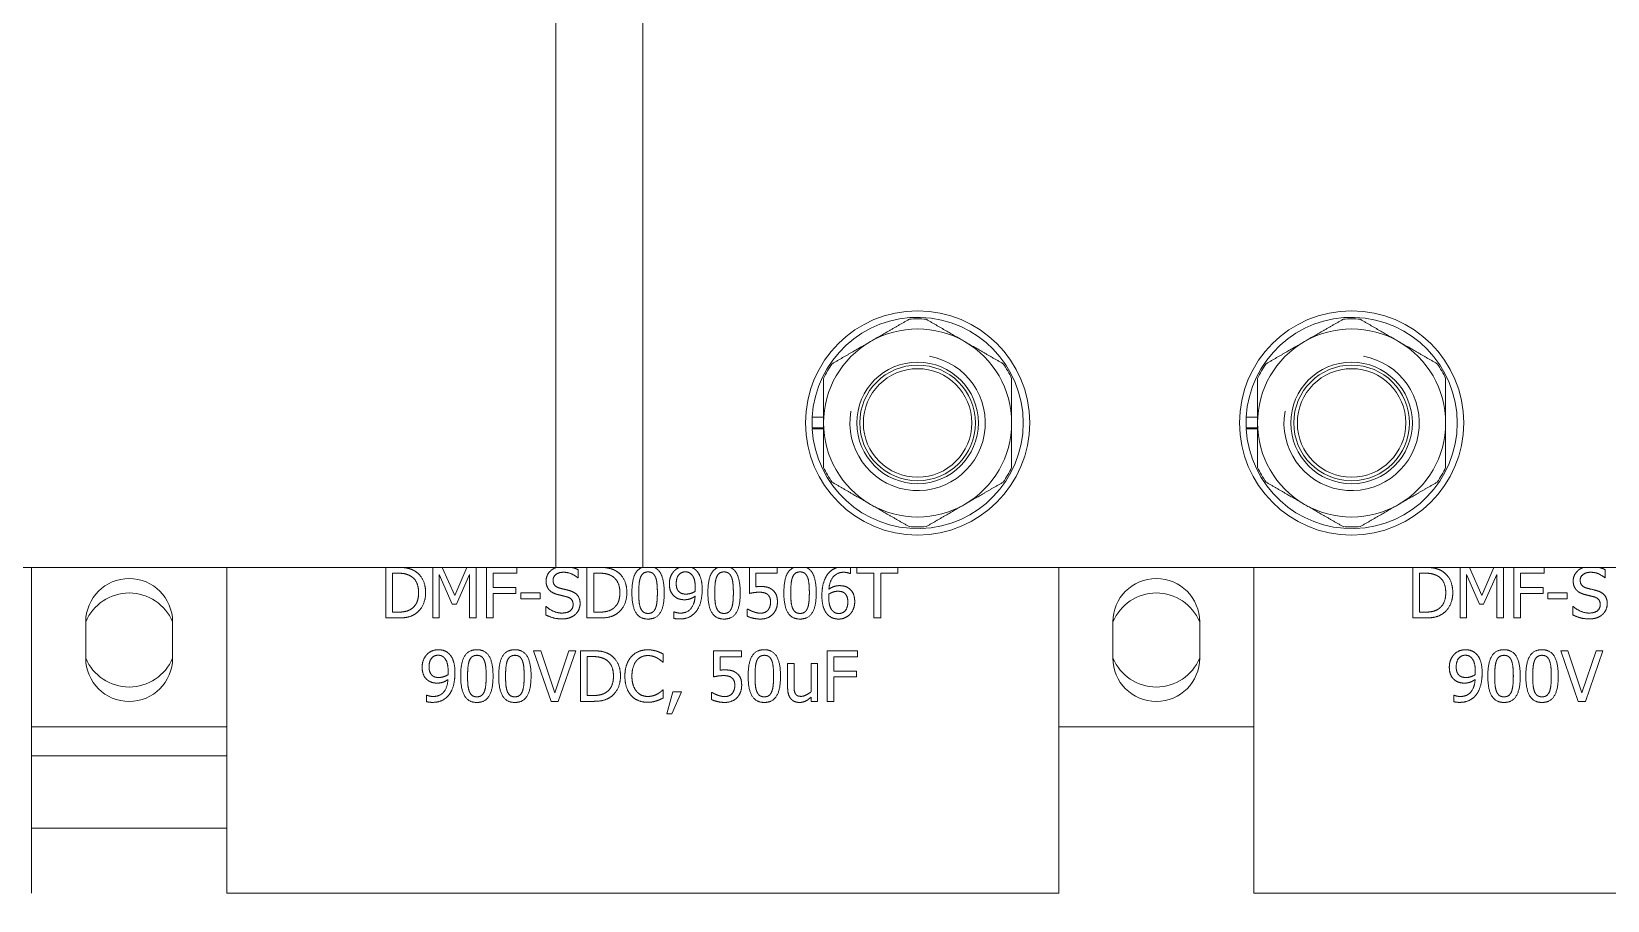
# Model space of a CAD drawing. Header units: millimetres. Extents: x 0 to 5940, y 0 to 4200.
# Drawn here: x 4458.3 to 4567.2, y 3011.5 to 3071.6 of the extents above; entities that cross this region are included whole.
import ezdxf

# ---------------------------------------------------------------- set-up
doc = ezdxf.new("R2010")
doc.units = ezdxf.units.MM
doc.header["$LTSCALE"] = 10
doc.layers.add('가시적인 것(ISO)', color=3, linetype='Continuous', lineweight=5, true_color=0x00ff00)
doc.layers.add('가시적인 좁은 것(ISO)', color=3, linetype='Continuous', lineweight=5, true_color=0x00ff00)
doc.layers.add('해치(ISO)', color=7, linetype='Continuous', lineweight=5)

msp = doc.modelspace()

# ---------------------------------------------------------------- hatches: boundary and pattern name
at = {"layer": '해치(ISO)'}
h = msp.add_hatch(dxfattribs=at)
h.set_pattern_fill('ANSI31', color=256, scale=254, angle=75.00018, style=0)
h.set_pattern_definition([(120.0002, (0, 0), (-27.49626, -15.87508), [])])
edge = h.paths.add_edge_path()
edge.add_line((4837.737, 3517.714), (4865.237, 3517.714))
edge.add_ellipse((4865.237, 3513.214), major_axis=(0, 4.5), ratio=1, start_angle=270, end_angle=360, ccw=False)
edge.add_line((4869.737, 3513.214), (4869.737, 3485.714))
edge.add_ellipse((4872.737, 3485.714), major_axis=(-3, 0), ratio=1, start_angle=0, end_angle=90)
edge.add_line((4872.737, 3482.714), (4874.737, 3482.714))
edge.add_line((4874.737, 3482.714), (4874.737, 3522.714))
edge.add_line((4874.737, 3522.714), (4834.737, 3522.714))
edge.add_line((4834.737, 3522.714), (4834.737, 3520.714))
edge.add_ellipse((4837.737, 3520.714), major_axis=(-3, 0), ratio=1, start_angle=0, end_angle=90)
edge = h.paths.add_edge_path()
edge.add_line((4079.337, 3482.714), (4081.337, 3482.714))
edge.add_ellipse((4081.337, 3485.714), major_axis=(0, -3), ratio=1, start_angle=0, end_angle=90)
edge.add_line((4084.337, 3485.714), (4084.337, 3513.214))
edge.add_ellipse((4088.837, 3513.214), major_axis=(-4.5, 0), ratio=1, start_angle=270, end_angle=360, ccw=False)
edge.add_line((4088.837, 3517.714), (4116.337, 3517.714))
edge.add_ellipse((4116.337, 3520.714), major_axis=(0, -3), ratio=1, start_angle=0, end_angle=90)
edge.add_line((4119.337, 3520.714), (4119.337, 3522.714))
edge.add_line((4119.337, 3522.714), (4079.337, 3522.714))
edge.add_line((4079.337, 3522.714), (4079.337, 3482.714))
edge = h.paths.add_edge_path()
edge.add_line((4079.337, 2817.314), (4079.337, 2777.314))
edge.add_line((4079.337, 2777.314), (4119.337, 2777.314))
edge.add_line((4119.337, 2777.314), (4119.337, 2779.314))
edge.add_ellipse((4116.337, 2779.314), major_axis=(3, 0), ratio=1, start_angle=0, end_angle=90)
edge.add_line((4116.337, 2782.314), (4088.576, 2782.314))
edge.add_ellipse((4088.576, 2786.814), major_axis=(0, -4.5), ratio=1, start_angle=269.50889, end_angle=360, ccw=False)
edge.add_line((4084.076, 2786.853), (4084.311, 2814.289))
edge.add_ellipse((4081.311, 2814.314), major_axis=(3, -0.026), ratio=1, start_angle=0, end_angle=90.49111)
edge.add_line((4081.311, 2817.314), (4079.337, 2817.314))
edge = h.paths.add_edge_path()
edge.add_line((4869.763, 2814.289), (4869.998, 2786.853))
edge.add_ellipse((4865.499, 2786.814), major_axis=(4.5, 0.039), ratio=1, start_angle=269.50889, end_angle=360, ccw=False)
edge.add_line((4865.499, 2782.314), (4837.737, 2782.314))
edge.add_ellipse((4837.737, 2779.314), major_axis=(0, 3), ratio=1, start_angle=0, end_angle=90)
edge.add_line((4834.737, 2779.314), (4834.737, 2777.314))
edge.add_line((4834.737, 2777.314), (4874.737, 2777.314))
edge.add_line((4874.737, 2777.314), (4874.737, 2817.314))
edge.add_line((4874.737, 2817.314), (4872.763, 2817.314))
edge.add_ellipse((4872.763, 2814.314), major_axis=(0, 3), ratio=1, start_angle=0, end_angle=90.49111)

# ---------------------------------------------------------------- linework, layer by layer
at = {"layer": '가시적인 것(ISO)'}
for p, q in [((4494.537, 3314.514), (4494.537, 3034.514)), ((4500.537, 3314.514), (4500.537, 3034.514)), ((4512.248, 3044.914), (4513.037, 3044.914)), ((4542.248, 3044.914), (4543.037, 3044.914)), ((4513.037, 3044.186), (4512.245, 3044.186)), ((4513.037, 3044.114), (4512.248, 3044.114)), ((4543.037, 3044.186), (4542.245, 3044.186)), ((4543.037, 3044.114), (4542.248, 3044.114)), ((4432.037, 3034.514), (4494.537, 3034.514)), ((4458.287, 3012.014), (4458.287, 3034.514)), ((4471.787, 3034.514), (4471.787, 3012.014)), ((4482.769, 3031.036), (4482.769, 3034.514)), ((4483.588, 3034.133), (4483.234, 3034.133)), ((4483.234, 3034.133), (4483.234, 3031.439)), ((4486.033, 3031.036), (4486.033, 3034.514)), ((4486.467, 3034.051), (4486.467, 3031.036)), ((4487.372, 3032.001), (4486.467, 3034.051)), ((4486.678, 3034.514), (4487.542, 3032.588)), ((4487.542, 3032.588), (4488.378, 3034.514)), ((4488.569, 3034.051), (4487.656, 3032.001)), ((4488.569, 3031.036), (4488.569, 3034.051)), ((4489.034, 3034.514), (4489.034, 3031.036)), ((4489.743, 3031.036), (4489.743, 3034.514)), ((4490.208, 3034.122), (4490.208, 3033.135)), ((4491.836, 3034.122), (4490.208, 3034.122)), ((4491.836, 3034.514), (4491.836, 3034.122)), ((4500.537, 3034.514), (4494.537, 3034.514)), ((4496.071, 3034.372), (4496.071, 3033.816)), ((4496.681, 3031.036), (4496.681, 3034.514)), ((4497.5, 3034.133), (4497.146, 3034.133)), ((4497.146, 3034.133), (4497.146, 3031.439)), ((4500.537, 3034.514), (4506.537, 3034.514)), ((4506.537, 3034.514), (4592.537, 3034.514)), ((4507.907, 3032.732), (4507.907, 3034.514)), ((4508.358, 3034.125), (4508.358, 3033.192)), ((4509.827, 3034.125), (4508.358, 3034.125)), ((4509.827, 3034.514), (4509.827, 3034.125)), ((4514.887, 3034.102), (4514.867, 3034.102)), ((4514.887, 3034.514), (4514.887, 3034.102)), ((4515.346, 3034.122), (4515.346, 3034.514)), ((4516.521, 3034.122), (4515.346, 3034.122)), ((4516.521, 3031.036), (4516.521, 3034.122)), ((4516.986, 3034.122), (4516.986, 3031.036)), ((4518.16, 3034.122), (4516.986, 3034.122)), ((4518.16, 3034.514), (4518.16, 3034.122)), ((4529.287, 3012.014), (4529.287, 3034.514)), ((4542.787, 3034.514), (4542.787, 3012.014)), ((4553.769, 3031.036), (4553.769, 3034.514)), ((4554.588, 3034.133), (4554.234, 3034.133)), ((4554.234, 3034.133), (4554.234, 3031.439)), ((4557.033, 3031.036), (4557.033, 3034.514)), ((4557.467, 3034.051), (4557.467, 3031.036)), ((4558.372, 3032.001), (4557.467, 3034.051)), ((4557.678, 3034.514), (4558.542, 3032.588)), ((4558.542, 3032.588), (4559.378, 3034.514)), ((4559.569, 3034.051), (4558.656, 3032.001)), ((4559.569, 3031.036), (4559.569, 3034.051)), ((4560.034, 3034.514), (4560.034, 3031.036)), ((4560.743, 3031.036), (4560.743, 3034.514)), ((4561.208, 3034.122), (4561.208, 3033.135)), ((4562.836, 3034.122), (4561.208, 3034.122)), ((4562.836, 3034.514), (4562.836, 3034.122)), ((4567.071, 3034.372), (4567.071, 3033.816)), ((4490.208, 3033.135), (4491.768, 3033.135)), ((4491.768, 3033.135), (4491.768, 3032.721)), ((4492.111, 3032.78), (4493.436, 3032.78)), ((4492.111, 3032.355), (4492.111, 3032.78)), ((4493.436, 3032.78), (4493.436, 3032.355)), ((4496.071, 3033.816), (4496.037, 3033.816)), ((4561.208, 3033.135), (4562.768, 3033.135)), ((4562.768, 3033.135), (4562.768, 3032.721)), ((4563.111, 3032.78), (4564.436, 3032.78)), ((4563.111, 3032.355), (4563.111, 3032.78)), ((4564.436, 3032.78), (4564.436, 3032.355)), ((4567.071, 3033.816), (4567.037, 3033.816)), ((4487.656, 3032.001), (4487.372, 3032.001)), ((4490.208, 3032.721), (4490.208, 3031.036)), ((4491.768, 3032.721), (4490.208, 3032.721)), ((4493.436, 3032.355), (4492.111, 3032.355)), ((4493.827, 3031.83), (4493.861, 3031.83)), ((4493.827, 3031.246), (4493.827, 3031.83)), ((4558.656, 3032.001), (4558.372, 3032.001)), ((4561.208, 3032.721), (4561.208, 3031.036)), ((4562.768, 3032.721), (4561.208, 3032.721)), ((4564.436, 3032.355), (4563.111, 3032.355)), ((4564.827, 3031.83), (4564.861, 3031.83)), ((4564.827, 3031.246), (4564.827, 3031.83)), ((4462.037, 3028.264), (4462.037, 3030.764)), ((4468.037, 3030.764), (4468.037, 3028.264)), ((4483.574, 3031.036), (4482.769, 3031.036)), ((4483.234, 3031.439), (4483.588, 3031.439)), ((4486.467, 3031.036), (4486.033, 3031.036)), ((4489.034, 3031.036), (4488.569, 3031.036)), ((4490.208, 3031.036), (4489.743, 3031.036)), ((4497.486, 3031.036), (4496.681, 3031.036)), ((4497.146, 3031.439), (4497.5, 3031.439)), ((4502.679, 3031.467), (4502.702, 3031.467)), ((4502.679, 3031.016), (4502.679, 3031.467)), ((4507.762, 3031.657), (4507.796, 3031.657)), ((4507.762, 3031.161), (4507.762, 3031.657)), ((4516.986, 3031.036), (4516.521, 3031.036)), ((4533.037, 3028.264), (4533.037, 3030.764)), ((4539.037, 3030.764), (4539.037, 3028.264)), ((4554.574, 3031.036), (4553.769, 3031.036)), ((4554.234, 3031.439), (4554.588, 3031.439)), ((4557.467, 3031.036), (4557.033, 3031.036)), ((4560.034, 3031.036), (4559.569, 3031.036)), ((4561.208, 3031.036), (4560.743, 3031.036)), ((4492.991, 3028.774), (4493.49, 3028.774)), ((4494.196, 3025.274), (4492.991, 3028.774)), ((4493.49, 3028.774), (4494.46, 3025.866)), ((4494.46, 3025.866), (4495.43, 3028.774)), ((4495.904, 3028.774), (4494.698, 3025.274)), ((4495.43, 3028.774), (4495.904, 3028.774)), ((4496.238, 3028.774), (4497.035, 3028.774)), ((4496.238, 3025.274), (4496.238, 3028.774)), ((4501.959, 3028.541), (4501.959, 3027.979)), ((4505.436, 3028.774), (4507.357, 3028.774)), ((4505.436, 3026.97), (4505.436, 3028.774)), ((4507.357, 3028.774), (4507.357, 3028.362)), ((4513.29, 3028.774), (4515.383, 3028.774)), ((4513.29, 3025.274), (4513.29, 3028.774)), ((4515.383, 3028.774), (4515.383, 3028.359)), ((4563.991, 3028.774), (4564.49, 3028.774)), ((4565.196, 3025.274), (4563.991, 3028.774)), ((4564.49, 3028.774), (4565.46, 3025.866)), ((4565.46, 3025.866), (4566.43, 3028.774)), ((4566.904, 3028.774), (4565.698, 3025.274)), ((4566.43, 3028.774), (4566.904, 3028.774)), ((4497.058, 3028.371), (4496.703, 3028.371)), ((4496.703, 3028.371), (4496.703, 3025.676)), ((4501.959, 3027.979), (4501.922, 3027.979)), ((4505.887, 3028.362), (4505.887, 3027.429)), ((4507.357, 3028.362), (4505.887, 3028.362)), ((4510.553, 3027.9), (4510.996, 3027.9)), ((4510.553, 3026.195), (4510.553, 3027.9)), ((4510.996, 3027.9), (4510.996, 3026.402)), ((4512.173, 3027.9), (4512.615, 3027.9)), ((4512.173, 3025.937), (4512.173, 3027.9)), ((4512.615, 3027.9), (4512.615, 3025.274)), ((4513.755, 3028.359), (4513.755, 3027.372)), ((4515.383, 3028.359), (4513.755, 3028.359)), ((4513.755, 3027.372), (4515.315, 3027.372)), ((4515.315, 3027.372), (4515.315, 3026.958)), ((4513.755, 3026.958), (4513.755, 3025.274)), ((4515.315, 3026.958), (4513.755, 3026.958)), ((4485.594, 3025.705), (4485.616, 3025.705)), ((4485.594, 3025.254), (4485.594, 3025.705)), ((4494.698, 3025.274), (4494.196, 3025.274)), ((4497.044, 3025.274), (4496.238, 3025.274)), ((4496.703, 3025.676), (4497.058, 3025.676)), ((4501.925, 3026.068), (4501.959, 3026.068)), ((4501.959, 3026.068), (4501.959, 3025.512)), ((4502.211, 3024.403), (4502.626, 3025.943)), ((4503.213, 3025.943), (4502.555, 3024.403)), ((4502.626, 3025.943), (4503.213, 3025.943)), ((4505.292, 3025.895), (4505.326, 3025.895)), ((4505.292, 3025.398), (4505.292, 3025.895)), ((4512.173, 3025.274), (4512.173, 3025.563)), ((4512.615, 3025.274), (4512.173, 3025.274)), ((4513.755, 3025.274), (4513.29, 3025.274)), ((4556.594, 3025.705), (4556.616, 3025.705)), ((4556.594, 3025.254), (4556.594, 3025.705)), ((4565.698, 3025.274), (4565.196, 3025.274)), ((4502.555, 3024.403), (4502.211, 3024.403)), ((4471.787, 3023.514), (4458.287, 3023.514)), ((4542.787, 3023.514), (4529.287, 3023.514)), ((4471.787, 3021.514), (4458.287, 3021.514)), ((4471.787, 3016.514), (4458.287, 3016.514)), ((4471.787, 3012.014), (4529.287, 3012.014)), ((4542.787, 3012.014), (4600.287, 3012.014))]:
    msp.add_line(p, q, dxfattribs=at)
for centre, radius in [((4519.537, 3044.514), 7.75), ((4549.537, 3044.514), 7.75), ((4519.537, 3044.514), 4.2), ((4519.537, 3044.514), 4), ((4519.537, 3044.514), 3.75), ((4549.537, 3044.514), 4.2), ((4549.537, 3044.514), 4), ((4549.537, 3044.514), 3.75)]:
    msp.add_circle(centre, radius, dxfattribs=at)
for centre, radius, start, end in [((4519.537, 3044.514), 7.3, 183.14107, 176.85893), ((4519.537, 3044.514), 7.19, 85.31107, 94.68893), ((4549.537, 3044.514), 7.3, 183.14107, 176.85893), ((4549.537, 3044.514), 7.19, 85.31107, 94.68893), ((4519.537, 3044.514), 6.5, 60, 120), ((4549.537, 3044.514), 6.5, 60, 120), ((4519.537, 3044.514), 6.5, 120, 180), ((4519.537, 3044.514), 6.5, 0, 60), ((4549.537, 3044.514), 6.5, 120, 180), ((4549.537, 3044.514), 6.5, 0, 60), ((4519.537, 3044.514), 7.19, 145.31107, 154.68893), ((4519.537, 3044.514), 7.19, 25.31107, 34.68893), ((4549.537, 3044.514), 7.19, 145.31107, 154.68893), ((4549.537, 3044.514), 7.19, 25.31107, 34.68893), ((4519.537, 3044.514), 7.3, 176.85893, 182.57478), ((4549.537, 3044.514), 7.3, 176.85893, 182.57478), ((4519.537, 3044.514), 6.5, 180, 240), ((4519.537, 3044.514), 6.5, 300, 0), ((4549.537, 3044.514), 6.5, 180, 240), ((4549.537, 3044.514), 6.5, 300, 0), ((4519.537, 3044.514), 7.19, 205.31107, 214.68893), ((4519.537, 3044.514), 7.19, 325.31107, 334.68893), ((4549.537, 3044.514), 7.19, 205.31107, 214.68893), ((4549.537, 3044.514), 7.19, 325.31107, 334.68893), ((4519.537, 3044.514), 6.5, 240, 300), ((4549.537, 3044.514), 6.5, 240, 300), ((4519.537, 3044.514), 7.19, 265.31107, 274.68893), ((4549.537, 3044.514), 7.19, 265.31107, 274.68893), ((4465.037, 3030.764), 3, 0, 180), ((4465.037, 3029.514), 3.25, 22.61986, 157.38014), ((4536.037, 3030.764), 3, 0, 180), ((4536.037, 3029.514), 3.25, 22.61986, 157.38014), ((4465.037, 3029.514), 3.25, 202.61986, 337.38014), ((4465.037, 3028.264), 3, 180, 0), ((4536.037, 3029.514), 3.25, 202.61986, 337.38014), ((4536.037, 3028.264), 3, 180, 0)]:
    msp.add_arc(centre, radius, start, end, dxfattribs=at)
for points, weights in [([(4516.287, 3050.143), (4517.551, 3050.873), (4518.949, 3051.68)], [1, 1.03161221876, 1.01056542855]), ([(4520.125, 3051.68), (4521.523, 3050.873), (4522.787, 3050.143)], [1.01056542855, 1.03161221876, 1]), ([(4546.287, 3050.143), (4547.551, 3050.873), (4548.949, 3051.68)], [1, 1.03161221876, 1.01056542855]), ([(4550.125, 3051.68), (4551.523, 3050.873), (4552.787, 3050.143)], [1.01056542855, 1.03161221876, 1]), ([(4513.625, 3048.606), (4515.023, 3049.414), (4516.287, 3050.143)], [1.01056542855, 1.03161221876, 1]), ([(4522.787, 3050.143), (4524.051, 3049.414), (4525.449, 3048.606)], [1, 1.03161221876, 1.01056542855]), ([(4543.625, 3048.606), (4545.023, 3049.414), (4546.287, 3050.143)], [1.01056542855, 1.03161221876, 1]), ([(4552.787, 3050.143), (4554.051, 3049.414), (4555.449, 3048.606)], [1, 1.03161221876, 1.01056542855]), ([(4513.037, 3044.514), (4513.037, 3045.974), (4513.037, 3047.588)], [1, 1.03161221876, 1.01056542855]), ([(4526.037, 3047.588), (4526.037, 3045.974), (4526.037, 3044.514)], [1.01056542855, 1.03161221876, 1]), ([(4543.037, 3044.514), (4543.037, 3045.974), (4543.037, 3047.588)], [1, 1.03161221876, 1.01056542855]), ([(4556.037, 3047.588), (4556.037, 3045.974), (4556.037, 3044.514)], [1.01056542855, 1.03161221876, 1]), ([(4513.037, 3041.44), (4513.037, 3043.055), (4513.037, 3044.514)], [1.01056542855, 1.03161221876, 1]), ([(4526.037, 3044.514), (4526.037, 3043.055), (4526.037, 3041.44)], [1, 1.03161221876, 1.01056542855]), ([(4543.037, 3041.44), (4543.037, 3043.055), (4543.037, 3044.514)], [1.01056542855, 1.03161221876, 1]), ([(4556.037, 3044.514), (4556.037, 3043.055), (4556.037, 3041.44)], [1, 1.03161221876, 1.01056542855]), ([(4516.287, 3038.885), (4515.023, 3039.615), (4513.625, 3040.422)], [1, 1.03161221876, 1.01056542855]), ([(4525.449, 3040.422), (4524.051, 3039.615), (4522.787, 3038.885)], [1.01056542855, 1.03161221876, 1]), ([(4546.287, 3038.885), (4545.023, 3039.615), (4543.625, 3040.422)], [1, 1.03161221876, 1.01056542855]), ([(4555.449, 3040.422), (4554.051, 3039.615), (4552.787, 3038.885)], [1.01056542855, 1.03161221876, 1]), ([(4518.949, 3037.348), (4517.551, 3038.155), (4516.287, 3038.885)], [1.01056542855, 1.03161221876, 1]), ([(4522.787, 3038.885), (4521.523, 3038.155), (4520.125, 3037.348)], [1, 1.03161221876, 1.01056542855]), ([(4548.949, 3037.348), (4547.551, 3038.155), (4546.287, 3038.885)], [1.01056542855, 1.03161221876, 1]), ([(4552.787, 3038.885), (4551.523, 3038.155), (4550.125, 3037.348)], [1, 1.03161221876, 1.01056542855])]:
    msp.add_rational_spline(points, weights, degree=2, dxfattribs=at)
for points in [[(4484.513, 3033.924), (4484.326, 3034.034), (4483.903, 3034.133), (4483.588, 3034.133)], [(4485.043, 3032.789), (4485.043, 3033.192), (4484.777, 3033.762), (4484.513, 3033.924)], [(4484.819, 3034.258), (4485.157, 3034.034), (4485.528, 3033.294), (4485.528, 3032.783)], [(4495.061, 3034.196), (4494.738, 3034.196), (4494.338, 3033.892), (4494.338, 3033.646)], [(4496.037, 3033.816), (4495.87, 3033.969), (4495.348, 3034.196), (4495.061, 3034.196)], [(4495.692, 3034.514), (4495.893, 3034.46), (4496.071, 3034.372)], [(4498.425, 3033.924), (4498.238, 3034.034), (4497.815, 3034.133), (4497.5, 3034.133)], [(4498.955, 3032.789), (4498.955, 3033.192), (4498.689, 3033.762), (4498.425, 3033.924)], [(4498.731, 3034.258), (4499.069, 3034.034), (4499.44, 3033.294), (4499.44, 3032.783)], [(4500.907, 3034.219), (4500.711, 3034.219), (4500.459, 3034.034), (4500.385, 3033.85)], [(4501.42, 3033.855), (4501.349, 3034.034), (4501.102, 3034.219), (4500.907, 3034.219)], [(4501.548, 3032.786), (4501.548, 3033.146), (4501.491, 3033.677), (4501.42, 3033.855)], [(4502.376, 3033.399), (4502.376, 3033.668), (4502.552, 3034.116), (4502.705, 3034.278)], [(4502.705, 3034.278), (4502.844, 3034.428), (4503.046, 3034.514)], [(4503.485, 3034.224), (4503.196, 3034.224), (4502.852, 3033.81), (4502.852, 3033.419)], [(4503.925, 3034.026), (4503.823, 3034.139), (4503.61, 3034.224), (4503.485, 3034.224)], [(4504.171, 3033.101), (4504.171, 3033.456), (4504.041, 3033.904), (4503.925, 3034.026)], [(4503.952, 3034.514), (4504.131, 3034.434), (4504.265, 3034.292)], [(4504.265, 3034.292), (4504.446, 3034.099), (4504.645, 3033.475), (4504.645, 3032.996)], [(4506.16, 3034.219), (4505.964, 3034.219), (4505.711, 3034.034), (4505.638, 3033.85)], [(4506.673, 3033.855), (4506.602, 3034.034), (4506.355, 3034.219), (4506.16, 3034.219)], [(4506.801, 3032.786), (4506.801, 3033.146), (4506.744, 3033.677), (4506.673, 3033.855)], [(4511.412, 3034.219), (4511.217, 3034.219), (4510.964, 3034.034), (4510.891, 3033.85)], [(4511.926, 3033.855), (4511.855, 3034.034), (4511.608, 3034.219), (4511.412, 3034.219)], [(4512.053, 3032.786), (4512.053, 3033.146), (4511.997, 3033.677), (4511.926, 3033.855)], [(4512.921, 3032.573), (4512.921, 3033.03), (4513.109, 3033.765), (4513.304, 3034.037)], [(4514.427, 3034.196), (4513.991, 3034.196), (4513.455, 3033.606), (4513.404, 3033.027)], [(4514.867, 3034.102), (4514.802, 3034.136), (4514.564, 3034.196), (4514.427, 3034.196)], [(4555.513, 3033.924), (4555.326, 3034.034), (4554.903, 3034.133), (4554.588, 3034.133)], [(4556.043, 3032.789), (4556.043, 3033.192), (4555.777, 3033.762), (4555.513, 3033.924)], [(4555.819, 3034.258), (4556.157, 3034.034), (4556.528, 3033.294), (4556.528, 3032.783)], [(4566.061, 3034.196), (4565.738, 3034.196), (4565.338, 3033.892), (4565.338, 3033.646)], [(4567.037, 3033.816), (4566.87, 3033.969), (4566.348, 3034.196), (4566.061, 3034.196)], [(4566.692, 3034.514), (4566.893, 3034.46), (4567.071, 3034.372)], [(4484.555, 3031.671), (4484.799, 3031.836), (4485.043, 3032.381), (4485.043, 3032.789)], [(4485.528, 3032.783), (4485.528, 3032.304), (4485.14, 3031.533), (4484.814, 3031.317)], [(4494.08, 3032.965), (4493.972, 3033.081), (4493.853, 3033.393), (4493.853, 3033.597)], [(4494.658, 3032.656), (4494.477, 3032.704), (4494.19, 3032.849), (4494.08, 3032.965)], [(4494.338, 3033.646), (4494.338, 3033.424), (4494.573, 3033.161), (4494.795, 3033.101)], [(4494.795, 3033.101), (4494.942, 3033.061), (4495.37, 3032.959), (4495.512, 3032.917)], [(4495.512, 3032.917), (4495.872, 3032.806), (4496.207, 3032.361), (4496.207, 3032.035)], [(4498.468, 3031.671), (4498.711, 3031.836), (4498.955, 3032.381), (4498.955, 3032.789)], [(4499.44, 3032.783), (4499.44, 3032.304), (4499.052, 3031.533), (4498.726, 3031.317)], [(4500.907, 3030.962), (4500.328, 3030.962), (4499.786, 3031.862), (4499.786, 3032.783)], [(4500.385, 3033.85), (4500.314, 3033.671), (4500.263, 3033.127), (4500.263, 3032.783)], [(4500.263, 3032.783), (4500.263, 3032.415), (4500.308, 3031.921), (4500.382, 3031.728)], [(4502.024, 3032.786), (4502.024, 3031.845), (4501.477, 3030.962), (4500.907, 3030.962)], [(4501.423, 3031.72), (4501.491, 3031.893), (4501.548, 3032.426), (4501.548, 3032.786)], [(4502.756, 3032.505), (4502.569, 3032.65), (4502.376, 3033.09), (4502.376, 3033.399)], [(4502.852, 3033.419), (4502.852, 3033.197), (4502.966, 3032.911), (4503.091, 3032.809)], [(4503.091, 3032.809), (4503.181, 3032.735), (4503.406, 3032.687), (4503.536, 3032.687)], [(4503.536, 3032.687), (4503.686, 3032.687), (4504.032, 3032.792), (4504.163, 3032.88)], [(4504.163, 3032.88), (4504.166, 3032.914), (4504.171, 3033.03), (4504.171, 3033.101)], [(4504.645, 3032.996), (4504.645, 3032.562), (4504.449, 3031.785), (4504.259, 3031.527)], [(4506.16, 3030.962), (4505.581, 3030.962), (4505.039, 3031.862), (4505.039, 3032.783)], [(4505.638, 3033.85), (4505.567, 3033.671), (4505.516, 3033.127), (4505.516, 3032.783)], [(4505.516, 3032.783), (4505.516, 3032.415), (4505.561, 3031.921), (4505.635, 3031.728)], [(4507.277, 3032.786), (4507.277, 3031.845), (4506.73, 3030.962), (4506.16, 3030.962)], [(4506.676, 3031.72), (4506.744, 3031.893), (4506.801, 3032.426), (4506.801, 3032.786)], [(4508.599, 3032.817), (4508.406, 3032.817), (4508.023, 3032.758), (4507.907, 3032.732)], [(4508.358, 3033.192), (4508.443, 3033.203), (4508.607, 3033.212), (4508.675, 3033.212)], [(4509.172, 3032.656), (4509.073, 3032.744), (4508.778, 3032.817), (4508.599, 3032.817)], [(4508.675, 3033.212), (4508.945, 3033.212), (4509.316, 3033.124), (4509.487, 3032.993)], [(4509.487, 3032.993), (4509.66, 3032.863), (4509.847, 3032.466), (4509.847, 3032.148)], [(4511.412, 3030.962), (4510.834, 3030.962), (4510.292, 3031.862), (4510.292, 3032.783)], [(4510.891, 3033.85), (4510.82, 3033.671), (4510.769, 3033.127), (4510.769, 3032.783)], [(4510.769, 3032.783), (4510.769, 3032.415), (4510.814, 3031.921), (4510.888, 3031.728)], [(4512.53, 3032.786), (4512.53, 3031.845), (4511.983, 3030.962), (4511.412, 3030.962)], [(4511.929, 3031.72), (4511.997, 3031.893), (4512.053, 3032.426), (4512.053, 3032.786)], [(4513.404, 3033.027), (4513.571, 3033.144), (4513.923, 3033.271), (4514.132, 3033.271)], [(4514.028, 3032.883), (4513.863, 3032.883), (4513.554, 3032.783), (4513.404, 3032.69)], [(4514.476, 3032.761), (4514.382, 3032.834), (4514.149, 3032.883), (4514.028, 3032.883)], [(4514.132, 3033.271), (4514.337, 3033.271), (4514.643, 3033.189), (4514.81, 3033.064)], [(4514.714, 3032.151), (4514.714, 3032.366), (4514.6, 3032.659), (4514.476, 3032.761)], [(4514.81, 3033.064), (4515.003, 3032.919), (4515.19, 3032.471), (4515.19, 3032.171)], [(4555.555, 3031.671), (4555.799, 3031.836), (4556.043, 3032.381), (4556.043, 3032.789)], [(4556.528, 3032.783), (4556.528, 3032.304), (4556.14, 3031.533), (4555.814, 3031.317)], [(4565.08, 3032.965), (4564.972, 3033.081), (4564.853, 3033.393), (4564.853, 3033.597)], [(4565.658, 3032.656), (4565.477, 3032.704), (4565.19, 3032.849), (4565.08, 3032.965)], [(4565.338, 3033.646), (4565.338, 3033.424), (4565.573, 3033.161), (4565.795, 3033.101)], [(4565.795, 3033.101), (4565.942, 3033.061), (4566.37, 3032.959), (4566.512, 3032.917)], [(4566.512, 3032.917), (4566.872, 3032.806), (4567.207, 3032.361), (4567.207, 3032.035)], [(4483.588, 3031.439), (4483.897, 3031.439), (4484.365, 3031.538), (4484.555, 3031.671)], [(4493.861, 3031.83), (4494.091, 3031.615), (4494.673, 3031.377), (4494.942, 3031.377)], [(4495.291, 3032.497), (4495.129, 3032.542), (4494.86, 3032.605), (4494.658, 3032.656)], [(4494.942, 3031.377), (4495.328, 3031.377), (4495.722, 3031.697), (4495.722, 3031.961)], [(4495.722, 3031.961), (4495.722, 3032.171), (4495.515, 3032.432), (4495.291, 3032.497)], [(4496.207, 3032.035), (4496.207, 3031.827), (4496.04, 3031.43), (4495.889, 3031.291)], [(4497.5, 3031.439), (4497.81, 3031.439), (4498.278, 3031.538), (4498.468, 3031.671)], [(4500.382, 3031.728), (4500.45, 3031.547), (4500.703, 3031.351), (4500.907, 3031.351)], [(4500.907, 3031.351), (4501.1, 3031.351), (4501.352, 3031.535), (4501.423, 3031.72)], [(4503.431, 3032.298), (4503.238, 3032.298), (4502.918, 3032.383), (4502.756, 3032.505)], [(4503.139, 3031.374), (4503.598, 3031.374), (4504.123, 3031.981), (4504.16, 3032.542)], [(4504.16, 3032.542), (4503.973, 3032.415), (4503.632, 3032.298), (4503.431, 3032.298)], [(4505.635, 3031.728), (4505.703, 3031.547), (4505.955, 3031.351), (4506.16, 3031.351)], [(4506.16, 3031.351), (4506.352, 3031.351), (4506.605, 3031.535), (4506.676, 3031.72)], [(4509.37, 3032.151), (4509.37, 3032.338), (4509.268, 3032.576), (4509.172, 3032.656)], [(4509.192, 3031.581), (4509.28, 3031.686), (4509.37, 3031.964), (4509.37, 3032.151)], [(4509.847, 3032.148), (4509.847, 3031.896), (4509.685, 3031.464), (4509.538, 3031.306)], [(4510.888, 3031.728), (4510.956, 3031.547), (4511.208, 3031.351), (4511.412, 3031.351)], [(4511.412, 3031.351), (4511.605, 3031.351), (4511.858, 3031.535), (4511.929, 3031.72)], [(4513.307, 3031.28), (4513.126, 3031.47), (4512.921, 3032.108), (4512.921, 3032.573)], [(4513.404, 3032.69), (4513.401, 3032.639), (4513.395, 3032.542), (4513.395, 3032.469)], [(4513.395, 3032.469), (4513.395, 3032.105), (4513.537, 3031.66), (4513.645, 3031.544)], [(4514.081, 3031.345), (4514.365, 3031.345), (4514.714, 3031.748), (4514.714, 3032.151)], [(4515.19, 3032.171), (4515.19, 3031.901), (4515.012, 3031.445), (4514.861, 3031.291)], [(4554.588, 3031.439), (4554.897, 3031.439), (4555.365, 3031.538), (4555.555, 3031.671)], [(4564.861, 3031.83), (4565.091, 3031.615), (4565.673, 3031.377), (4565.942, 3031.377)], [(4566.291, 3032.497), (4566.129, 3032.542), (4565.86, 3032.605), (4565.658, 3032.656)], [(4565.942, 3031.377), (4566.328, 3031.377), (4566.722, 3031.697), (4566.722, 3031.961)], [(4566.722, 3031.961), (4566.722, 3032.171), (4566.515, 3032.432), (4566.291, 3032.497)], [(4567.207, 3032.035), (4567.207, 3031.827), (4567.04, 3031.43), (4566.889, 3031.291)], [(4484.814, 3031.317), (4484.547, 3031.15), (4484, 3031.036), (4483.574, 3031.036)], [(4494.976, 3030.974), (4494.596, 3030.974), (4494.063, 3031.133), (4493.827, 3031.246)], [(4495.889, 3031.291), (4495.722, 3031.138), (4495.297, 3030.974), (4494.976, 3030.974)], [(4498.726, 3031.317), (4498.459, 3031.15), (4497.912, 3031.036), (4497.486, 3031.036)], [(4503.077, 3030.968), (4502.983, 3030.968), (4502.77, 3030.988), (4502.679, 3031.016)], [(4502.702, 3031.467), (4502.762, 3031.433), (4503.011, 3031.374), (4503.139, 3031.374)], [(4504.259, 3031.527), (4504.058, 3031.255), (4503.491, 3030.968), (4503.077, 3030.968)], [(4508.678, 3030.962), (4508.429, 3030.962), (4507.941, 3031.073), (4507.762, 3031.161)], [(4507.796, 3031.657), (4507.85, 3031.618), (4508.051, 3031.516), (4508.173, 3031.47)], [(4508.173, 3031.47), (4508.312, 3031.422), (4508.542, 3031.368), (4508.687, 3031.368)], [(4509.538, 3031.306), (4509.39, 3031.147), (4508.951, 3030.962), (4508.678, 3030.962)], [(4508.687, 3031.368), (4508.829, 3031.368), (4509.095, 3031.47), (4509.192, 3031.581)], [(4514.079, 3030.962), (4513.843, 3030.962), (4513.455, 3031.121), (4513.307, 3031.28)], [(4513.645, 3031.544), (4513.744, 3031.433), (4513.959, 3031.345), (4514.081, 3031.345)], [(4514.861, 3031.291), (4514.705, 3031.13), (4514.314, 3030.962), (4514.079, 3030.962)], [(4555.814, 3031.317), (4555.547, 3031.15), (4555, 3031.036), (4554.574, 3031.036)], [(4565.976, 3030.974), (4565.596, 3030.974), (4565.063, 3031.133), (4564.827, 3031.246)], [(4566.889, 3031.291), (4566.722, 3031.138), (4566.297, 3030.974), (4565.976, 3030.974)], [(4485.29, 3027.636), (4485.29, 3027.906), (4485.466, 3028.354), (4485.619, 3028.515)], [(4485.619, 3028.515), (4485.764, 3028.671), (4486.186, 3028.844), (4486.402, 3028.844)], [(4486.399, 3028.462), (4486.11, 3028.462), (4485.767, 3028.047), (4485.767, 3027.656)], [(4486.839, 3028.263), (4486.737, 3028.376), (4486.524, 3028.462), (4486.399, 3028.462)], [(4486.402, 3028.844), (4486.643, 3028.844), (4487.034, 3028.683), (4487.179, 3028.53)], [(4487.179, 3028.53), (4487.361, 3028.337), (4487.559, 3027.713), (4487.559, 3027.233)], [(4487.953, 3027.021), (4487.953, 3027.968), (4488.501, 3028.844), (4489.074, 3028.844)], [(4489.074, 3028.456), (4488.878, 3028.456), (4488.626, 3028.271), (4488.552, 3028.087)], [(4489.074, 3028.844), (4489.649, 3028.844), (4490.191, 3027.937), (4490.191, 3027.024)], [(4489.587, 3028.093), (4489.516, 3028.271), (4489.269, 3028.456), (4489.074, 3028.456)], [(4490.58, 3027.021), (4490.58, 3027.968), (4491.127, 3028.844), (4491.7, 3028.844)], [(4491.7, 3028.456), (4491.504, 3028.456), (4491.252, 3028.271), (4491.178, 3028.087)], [(4491.7, 3028.844), (4492.276, 3028.844), (4492.818, 3027.937), (4492.818, 3027.024)], [(4492.214, 3028.093), (4492.143, 3028.271), (4491.896, 3028.456), (4491.7, 3028.456)], [(4497.035, 3028.774), (4497.529, 3028.774), (4498.09, 3028.626), (4498.289, 3028.496)], [(4498.289, 3028.496), (4498.626, 3028.271), (4498.998, 3027.531), (4498.998, 3027.021)], [(4499.741, 3028.354), (4499.951, 3028.589), (4500.524, 3028.836), (4500.878, 3028.836)], [(4500.876, 3028.439), (4500.652, 3028.439), (4500.252, 3028.254), (4500.101, 3028.079)], [(4501.528, 3028.271), (4501.395, 3028.345), (4501.08, 3028.439), (4500.876, 3028.439)], [(4500.878, 3028.836), (4501.054, 3028.836), (4501.363, 3028.785), (4501.494, 3028.745)], [(4501.494, 3028.745), (4501.607, 3028.708), (4501.843, 3028.603), (4501.959, 3028.541)], [(4507.822, 3027.021), (4507.822, 3027.968), (4508.369, 3028.844), (4508.942, 3028.844)], [(4508.942, 3028.456), (4508.746, 3028.456), (4508.494, 3028.271), (4508.42, 3028.087)], [(4508.942, 3028.844), (4509.518, 3028.844), (4510.06, 3027.937), (4510.06, 3027.024)], [(4509.455, 3028.093), (4509.384, 3028.271), (4509.138, 3028.456), (4508.942, 3028.456)], [(4556.29, 3027.636), (4556.29, 3027.906), (4556.466, 3028.354), (4556.619, 3028.515)], [(4556.619, 3028.515), (4556.764, 3028.671), (4557.186, 3028.844), (4557.402, 3028.844)], [(4557.399, 3028.462), (4557.11, 3028.462), (4556.767, 3028.047), (4556.767, 3027.656)], [(4557.839, 3028.263), (4557.737, 3028.376), (4557.524, 3028.462), (4557.399, 3028.462)], [(4557.402, 3028.844), (4557.643, 3028.844), (4558.034, 3028.683), (4558.179, 3028.53)], [(4558.179, 3028.53), (4558.361, 3028.337), (4558.559, 3027.713), (4558.559, 3027.233)], [(4558.953, 3027.021), (4558.953, 3027.968), (4559.501, 3028.844), (4560.074, 3028.844)], [(4560.074, 3028.456), (4559.878, 3028.456), (4559.626, 3028.271), (4559.552, 3028.087)], [(4560.074, 3028.844), (4560.649, 3028.844), (4561.191, 3027.937), (4561.191, 3027.024)], [(4560.587, 3028.093), (4560.516, 3028.271), (4560.269, 3028.456), (4560.074, 3028.456)], [(4561.58, 3027.021), (4561.58, 3027.968), (4562.127, 3028.844), (4562.7, 3028.844)], [(4562.7, 3028.456), (4562.504, 3028.456), (4562.252, 3028.271), (4562.178, 3028.087)], [(4562.7, 3028.844), (4563.276, 3028.844), (4563.818, 3027.937), (4563.818, 3027.024)], [(4563.214, 3028.093), (4563.143, 3028.271), (4562.896, 3028.456), (4562.7, 3028.456)], [(4485.67, 3026.743), (4485.483, 3026.887), (4485.29, 3027.327), (4485.29, 3027.636)], [(4485.767, 3027.656), (4485.767, 3027.435), (4485.88, 3027.148), (4486.005, 3027.046)], [(4487.085, 3027.338), (4487.085, 3027.693), (4486.955, 3028.141), (4486.839, 3028.263)], [(4487.077, 3027.117), (4487.08, 3027.151), (4487.085, 3027.267), (4487.085, 3027.338)], [(4488.552, 3028.087), (4488.481, 3027.908), (4488.43, 3027.364), (4488.43, 3027.021)], [(4489.715, 3027.024), (4489.715, 3027.384), (4489.658, 3027.914), (4489.587, 3028.093)], [(4491.178, 3028.087), (4491.107, 3027.908), (4491.056, 3027.364), (4491.056, 3027.021)], [(4492.341, 3027.024), (4492.341, 3027.384), (4492.284, 3027.914), (4492.214, 3028.093)], [(4497.983, 3028.161), (4497.795, 3028.271), (4497.373, 3028.371), (4497.058, 3028.371)], [(4498.513, 3027.026), (4498.513, 3027.429), (4498.246, 3027.999), (4497.983, 3028.161)], [(4499.304, 3027.021), (4499.304, 3027.46), (4499.528, 3028.113), (4499.741, 3028.354)], [(4500.101, 3028.079), (4499.954, 3027.9), (4499.789, 3027.358), (4499.789, 3027.021)], [(4501.922, 3027.979), (4501.86, 3028.036), (4501.667, 3028.195), (4501.528, 3028.271)], [(4505.887, 3027.429), (4505.972, 3027.44), (4506.137, 3027.449), (4506.205, 3027.449)], [(4506.205, 3027.449), (4506.474, 3027.449), (4506.846, 3027.361), (4507.016, 3027.231)], [(4508.42, 3028.087), (4508.349, 3027.908), (4508.298, 3027.364), (4508.298, 3027.021)], [(4509.583, 3027.024), (4509.583, 3027.384), (4509.526, 3027.914), (4509.455, 3028.093)], [(4556.67, 3026.743), (4556.483, 3026.887), (4556.29, 3027.327), (4556.29, 3027.636)], [(4556.767, 3027.656), (4556.767, 3027.435), (4556.88, 3027.148), (4557.005, 3027.046)], [(4558.085, 3027.338), (4558.085, 3027.693), (4557.955, 3028.141), (4557.839, 3028.263)], [(4558.077, 3027.117), (4558.08, 3027.151), (4558.085, 3027.267), (4558.085, 3027.338)], [(4559.552, 3028.087), (4559.481, 3027.908), (4559.43, 3027.364), (4559.43, 3027.021)], [(4560.715, 3027.024), (4560.715, 3027.384), (4560.658, 3027.914), (4560.587, 3028.093)], [(4562.178, 3028.087), (4562.107, 3027.908), (4562.056, 3027.364), (4562.056, 3027.021)], [(4563.341, 3027.024), (4563.341, 3027.384), (4563.284, 3027.914), (4563.214, 3028.093)], [(4486.345, 3026.536), (4486.152, 3026.536), (4485.832, 3026.621), (4485.67, 3026.743)], [(4486.005, 3027.046), (4486.096, 3026.972), (4486.32, 3026.924), (4486.45, 3026.924)], [(4486.053, 3025.611), (4486.513, 3025.611), (4487.037, 3026.218), (4487.074, 3026.78)], [(4487.074, 3026.78), (4486.887, 3026.652), (4486.547, 3026.536), (4486.345, 3026.536)], [(4486.45, 3026.924), (4486.6, 3026.924), (4486.946, 3027.029), (4487.077, 3027.117)], [(4487.559, 3027.233), (4487.559, 3026.799), (4487.363, 3026.022), (4487.173, 3025.764)], [(4489.074, 3025.2), (4488.495, 3025.2), (4487.953, 3026.099), (4487.953, 3027.021)], [(4488.43, 3027.021), (4488.43, 3026.652), (4488.475, 3026.158), (4488.549, 3025.966)], [(4490.191, 3027.024), (4490.191, 3026.082), (4489.644, 3025.2), (4489.074, 3025.2)], [(4489.59, 3025.957), (4489.658, 3026.13), (4489.715, 3026.663), (4489.715, 3027.024)], [(4491.7, 3025.2), (4491.122, 3025.2), (4490.58, 3026.099), (4490.58, 3027.021)], [(4491.056, 3027.021), (4491.056, 3026.652), (4491.102, 3026.158), (4491.175, 3025.966)], [(4492.818, 3027.024), (4492.818, 3026.082), (4492.27, 3025.2), (4491.7, 3025.2)], [(4492.216, 3025.957), (4492.284, 3026.13), (4492.341, 3026.663), (4492.341, 3027.024)], [(4498.025, 3025.909), (4498.269, 3026.073), (4498.513, 3026.618), (4498.513, 3027.026)], [(4498.998, 3027.021), (4498.998, 3026.541), (4498.609, 3025.77), (4498.283, 3025.554)], [(4499.744, 3025.671), (4499.534, 3025.897), (4499.304, 3026.578), (4499.304, 3027.021)], [(4499.789, 3027.021), (4499.789, 3026.66), (4499.962, 3026.141), (4500.113, 3025.963)], [(4506.128, 3027.055), (4505.936, 3027.055), (4505.553, 3026.995), (4505.436, 3026.97)], [(4506.701, 3026.893), (4506.602, 3026.981), (4506.307, 3027.055), (4506.128, 3027.055)], [(4506.9, 3026.388), (4506.9, 3026.575), (4506.798, 3026.814), (4506.701, 3026.893)], [(4506.721, 3025.818), (4506.809, 3025.923), (4506.9, 3026.201), (4506.9, 3026.388)], [(4507.016, 3027.231), (4507.189, 3027.1), (4507.376, 3026.703), (4507.376, 3026.385)], [(4507.376, 3026.385), (4507.376, 3026.133), (4507.215, 3025.702), (4507.067, 3025.543)], [(4508.942, 3025.2), (4508.363, 3025.2), (4507.822, 3026.099), (4507.822, 3027.021)], [(4508.298, 3027.021), (4508.298, 3026.652), (4508.344, 3026.158), (4508.417, 3025.966)], [(4510.06, 3027.024), (4510.06, 3026.082), (4509.512, 3025.2), (4508.942, 3025.2)], [(4509.458, 3025.957), (4509.526, 3026.13), (4509.583, 3026.663), (4509.583, 3027.024)], [(4510.996, 3026.402), (4510.996, 3026.192), (4511.027, 3025.917), (4511.081, 3025.815)], [(4557.345, 3026.536), (4557.152, 3026.536), (4556.832, 3026.621), (4556.67, 3026.743)], [(4557.005, 3027.046), (4557.096, 3026.972), (4557.32, 3026.924), (4557.45, 3026.924)], [(4557.053, 3025.611), (4557.513, 3025.611), (4558.037, 3026.218), (4558.074, 3026.78)], [(4558.074, 3026.78), (4557.887, 3026.652), (4557.547, 3026.536), (4557.345, 3026.536)], [(4557.45, 3026.924), (4557.6, 3026.924), (4557.946, 3027.029), (4558.077, 3027.117)], [(4558.559, 3027.233), (4558.559, 3026.799), (4558.363, 3026.022), (4558.173, 3025.764)], [(4560.074, 3025.2), (4559.495, 3025.2), (4558.953, 3026.099), (4558.953, 3027.021)], [(4559.43, 3027.021), (4559.43, 3026.652), (4559.475, 3026.158), (4559.549, 3025.966)], [(4561.191, 3027.024), (4561.191, 3026.082), (4560.644, 3025.2), (4560.074, 3025.2)], [(4560.59, 3025.957), (4560.658, 3026.13), (4560.715, 3026.663), (4560.715, 3027.024)], [(4562.7, 3025.2), (4562.122, 3025.2), (4561.58, 3026.099), (4561.58, 3027.021)], [(4562.056, 3027.021), (4562.056, 3026.652), (4562.102, 3026.158), (4562.175, 3025.966)], [(4563.818, 3027.024), (4563.818, 3026.082), (4563.27, 3025.2), (4562.7, 3025.2)], [(4563.216, 3025.957), (4563.284, 3026.13), (4563.341, 3026.663), (4563.341, 3027.024)], [(4485.991, 3025.205), (4485.897, 3025.205), (4485.684, 3025.225), (4485.594, 3025.254)], [(4485.616, 3025.705), (4485.676, 3025.671), (4485.925, 3025.611), (4486.053, 3025.611)], [(4487.173, 3025.764), (4486.972, 3025.492), (4486.405, 3025.205), (4485.991, 3025.205)], [(4488.549, 3025.966), (4488.617, 3025.784), (4488.87, 3025.588), (4489.074, 3025.588)], [(4489.074, 3025.588), (4489.267, 3025.588), (4489.519, 3025.773), (4489.59, 3025.957)], [(4491.175, 3025.966), (4491.243, 3025.784), (4491.496, 3025.588), (4491.7, 3025.588)], [(4491.7, 3025.588), (4491.893, 3025.588), (4492.145, 3025.773), (4492.216, 3025.957)], [(4498.283, 3025.554), (4498.017, 3025.387), (4497.469, 3025.274), (4497.044, 3025.274)], [(4497.058, 3025.676), (4497.367, 3025.676), (4497.835, 3025.776), (4498.025, 3025.909)], [(4500.87, 3025.211), (4500.53, 3025.211), (4499.954, 3025.441), (4499.744, 3025.671)], [(4500.113, 3025.963), (4500.26, 3025.79), (4500.654, 3025.614), (4500.876, 3025.614)], [(4501.494, 3025.313), (4501.341, 3025.262), (4501.08, 3025.211), (4500.87, 3025.211)], [(4500.876, 3025.614), (4501.077, 3025.614), (4501.42, 3025.713), (4501.553, 3025.787)], [(4501.959, 3025.512), (4501.843, 3025.458), (4501.639, 3025.359), (4501.494, 3025.313)], [(4501.553, 3025.787), (4501.681, 3025.861), (4501.871, 3026.014), (4501.925, 3026.068)], [(4506.208, 3025.2), (4505.958, 3025.2), (4505.47, 3025.31), (4505.292, 3025.398)], [(4505.326, 3025.895), (4505.38, 3025.855), (4505.581, 3025.753), (4505.703, 3025.707)], [(4505.703, 3025.707), (4505.842, 3025.659), (4506.072, 3025.605), (4506.216, 3025.605)], [(4507.067, 3025.543), (4506.92, 3025.384), (4506.48, 3025.2), (4506.208, 3025.2)], [(4506.216, 3025.605), (4506.358, 3025.605), (4506.625, 3025.707), (4506.721, 3025.818)], [(4508.417, 3025.966), (4508.485, 3025.784), (4508.738, 3025.588), (4508.942, 3025.588)], [(4508.942, 3025.588), (4509.135, 3025.588), (4509.387, 3025.773), (4509.458, 3025.957)], [(4510.791, 3025.435), (4510.678, 3025.557), (4510.553, 3025.929), (4510.553, 3026.195)], [(4511.376, 3025.2), (4511.205, 3025.2), (4510.902, 3025.313), (4510.791, 3025.435)], [(4511.081, 3025.815), (4511.134, 3025.713), (4511.319, 3025.62), (4511.492, 3025.62)], [(4512.173, 3025.563), (4511.968, 3025.384), (4511.602, 3025.2), (4511.376, 3025.2)], [(4511.492, 3025.62), (4511.654, 3025.62), (4512.019, 3025.804), (4512.173, 3025.937)], [(4556.991, 3025.205), (4556.897, 3025.205), (4556.684, 3025.225), (4556.594, 3025.254)], [(4556.616, 3025.705), (4556.676, 3025.671), (4556.925, 3025.611), (4557.053, 3025.611)], [(4558.173, 3025.764), (4557.972, 3025.492), (4557.405, 3025.205), (4556.991, 3025.205)], [(4559.549, 3025.966), (4559.617, 3025.784), (4559.87, 3025.588), (4560.074, 3025.588)], [(4560.074, 3025.588), (4560.267, 3025.588), (4560.519, 3025.773), (4560.59, 3025.957)], [(4562.175, 3025.966), (4562.243, 3025.784), (4562.496, 3025.588), (4562.7, 3025.588)], [(4562.7, 3025.588), (4562.893, 3025.588), (4563.145, 3025.773), (4563.216, 3025.957)]]:
    msp.add_open_spline(points, degree=2, dxfattribs=at)
for points, knots in [([(4484.04, 3034.514), (4484.212, 3034.496), (4484.621, 3034.389), (4484.819, 3034.258)], [0.5445939, 0.5445939, 0.5445939, 1, 2, 2, 2]), ([(4493.853, 3033.597), (4493.853, 3034.023), (4494.337, 3034.443), (4494.528, 3034.514)], [0, 0, 0, 1, 1.4589634, 1.4589634, 1.4589634]), ([(4497.952, 3034.514), (4498.124, 3034.496), (4498.533, 3034.389), (4498.731, 3034.258)], [0.5445939, 0.5445939, 0.5445939, 1, 2, 2, 2]), ([(4499.786, 3032.783), (4499.786, 3033.731), (4500.208, 3034.405), (4500.443, 3034.514)], [0, 0, 0, 1, 1.5398667, 1.5398667, 1.5398667]), ([(4501.365, 3034.514), (4501.605, 3034.402), (4502.024, 3033.699), (4502.024, 3032.786)], [0.4521556, 0.4521556, 0.4521556, 1, 2, 2, 2]), ([(4505.039, 3032.783), (4505.039, 3033.731), (4505.461, 3034.405), (4505.696, 3034.514)], [0, 0, 0, 1, 1.5398667, 1.5398667, 1.5398667]), ([(4506.618, 3034.514), (4506.858, 3034.402), (4507.277, 3033.699), (4507.277, 3032.786)], [0.4521556, 0.4521556, 0.4521556, 1, 2, 2, 2]), ([(4510.292, 3032.783), (4510.292, 3033.731), (4510.714, 3034.405), (4510.949, 3034.514)], [0, 0, 0, 1, 1.5398667, 1.5398667, 1.5398667]), ([(4511.871, 3034.514), (4512.111, 3034.402), (4512.53, 3033.699), (4512.53, 3032.786)], [0.4521556, 0.4521556, 0.4521556, 1, 2, 2, 2]), ([(4513.304, 3034.037), (4513.494, 3034.304), (4513.866, 3034.488), (4513.942, 3034.514)], [0, 0, 0, 1, 1.2351639, 1.2351639, 1.2351639]), ([(4555.04, 3034.514), (4555.212, 3034.496), (4555.621, 3034.389), (4555.819, 3034.258)], [0.5445939, 0.5445939, 0.5445939, 1, 2, 2, 2]), ([(4564.853, 3033.597), (4564.853, 3034.023), (4565.337, 3034.443), (4565.528, 3034.514)], [0, 0, 0, 1, 1.4589634, 1.4589634, 1.4589634])]:
    msp.add_open_spline(points, degree=2, knots=knots, dxfattribs=at)
at = {"layer": '가시적인 좁은 것(ISO)'}
for centre in [(4519.537, 3044.514), (4549.537, 3044.514)]:
    msp.add_arc(centre, 4.676, 170, 80, dxfattribs=at)

doc.saveas('drawing.dxf')
